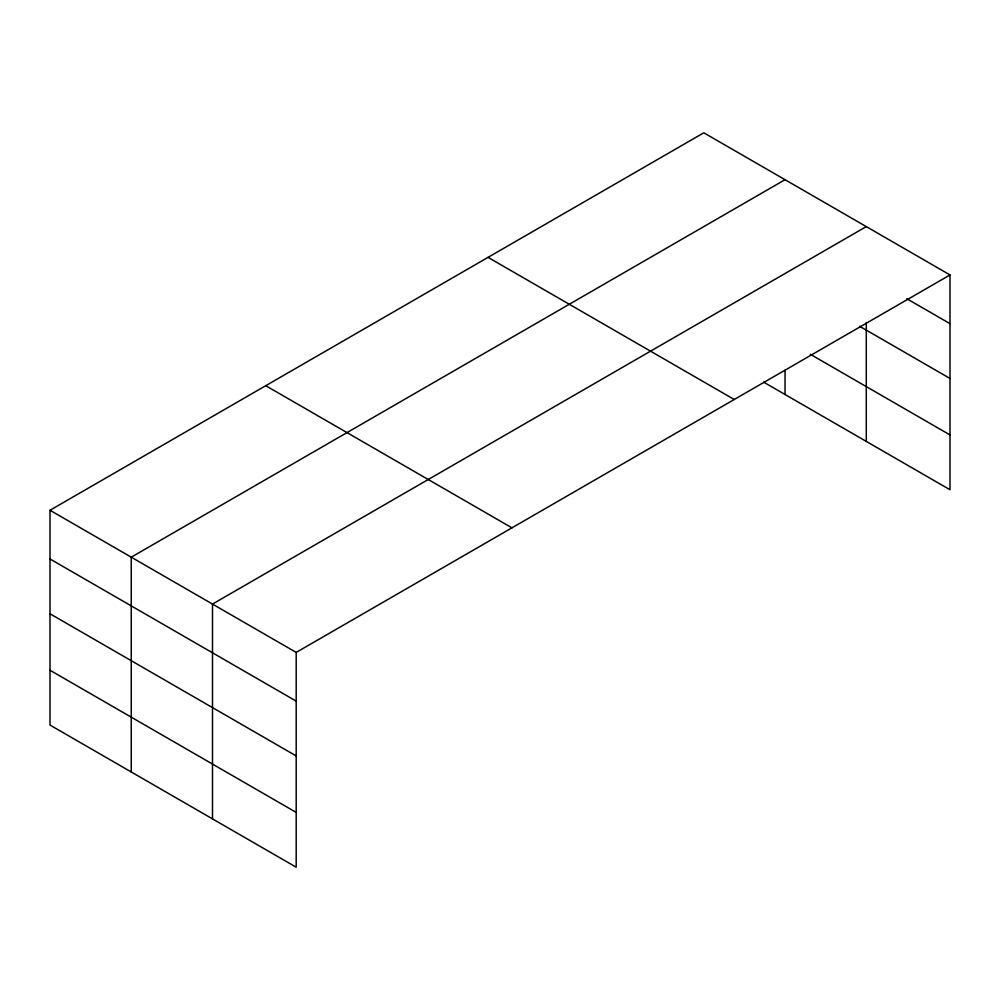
<?xml version="1.0" encoding="UTF-8"?>
<svg xmlns="http://www.w3.org/2000/svg" width="1000" height="1000" viewBox="0 0 1000 1000"><rect width="100%" height="100%" fill="white"/><g stroke="black" fill="none" stroke-linecap="round" stroke-linejoin="round"><path stroke-width="1.5" d="M866.287 322.525L866.287 441.413M763.737 382.2L950 489.738L950 274.938L703.8 132.8L50 510.262L50 725.062L296.2 867.2L296.2 652.412L50 510.262M785.05 179.7L131.25 557.175L131.25 771.963M866.287 226.612L212.5 604.075L212.5 818.875M296.2 652.412L950 274.938M906.8 298.712L950 323.663M859.638 326.287L950 378.462M810.35 354.3L950 434.938M488.05 257.362L734.25 399.5M265.75 385.7L511.95 527.837M50 558.975L296.2 701.125M50 613.787L296.2 755.925M50 670.25L296.2 812.4M785.05 370.138L785.05 394.5"/></g></svg>
